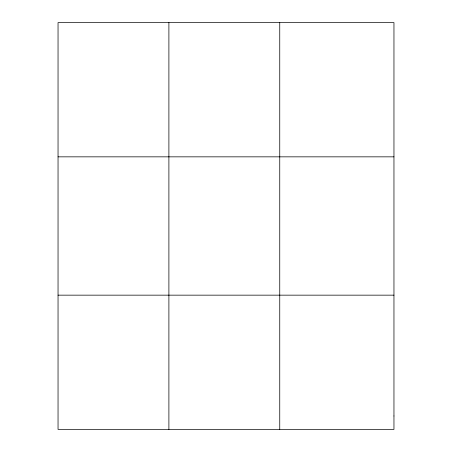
<?xml version="1.0" encoding="UTF-8"?>
<svg xmlns="http://www.w3.org/2000/svg" width="452" height="452" viewBox="0 0 452 452"><rect width="100%" height="100%" fill="white"/><g stroke="black" fill="none" stroke-linecap="round" stroke-linejoin="round"><path stroke-width="0.68" d="M168.895 22.6L168.895 429.4M279.748 22.6L279.748 429.4M58.042 156.844L393.958 156.844M58.042 295.156L393.958 295.156M393.958 415.976L393.958 429.4L58.042 429.4L58.042 22.6L393.958 22.6L393.958 415.976"/></g></svg>
